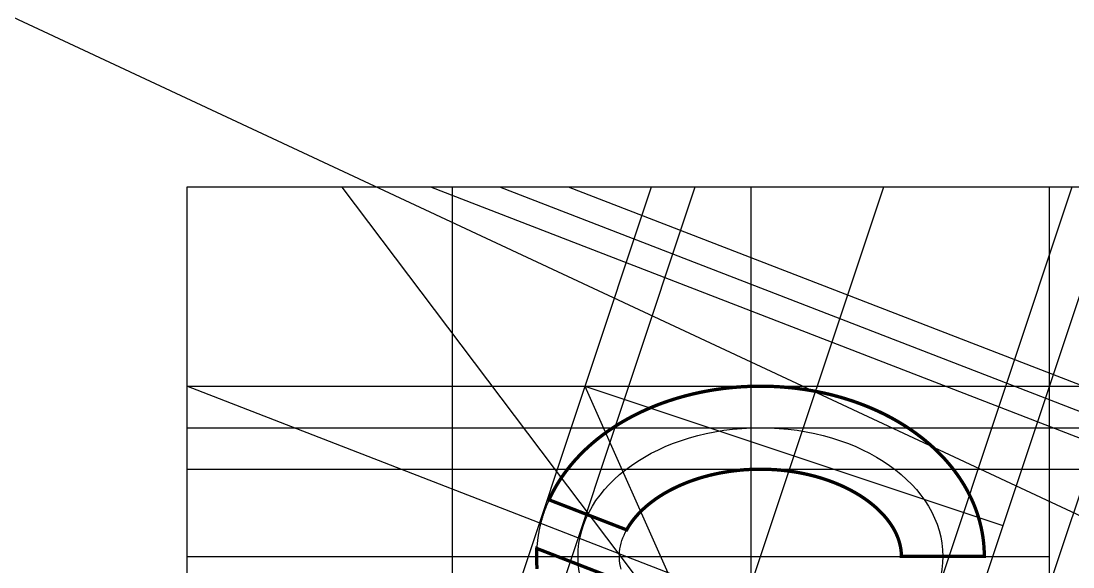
# Model space of a CAD drawing. Extents: x -732 to 2500, y -1000 to 1032.
# Drawn here: x 1750 to 2067.1, y -814.4 to -650 of the extents above; entities that cross this region are included whole.
import ezdxf

# ---------------------------------------------------------------- set-up
doc = ezdxf.new("R2010")
doc.units = 0
doc.header["$MEASUREMENT"] = 0
doc.layers.add('Text 5', color=242, linetype='Continuous')
doc.layers.add('Text 5 Guide', color=254, linetype='Continuous')

msp = doc.modelspace()

# ---------------------------------------------------------------- linework, layer by layer
msp.add_line((1000, -300), (2500, -1000))
at = {"layer": 'Text 5'}
msp.add_lwpolyline([(1800, -1000), (2500, -1000), (2500, -700), (1800, -700)], close=True, dxfattribs=at)
at = {"layer": 'Text 5', "const_width": 1}
msp.add_lwpolyline([(1909.18, -794.22), (1932.58, -803.28), (1932.62, -803.21), (1932.67, -803.11), (1932.73, -803.02), (1932.78, -802.93), (1932.83, -802.83), (1932.89, -802.74), (1932.94, -802.65), (1933, -802.55), (1933.06, -802.46), (1933.11, -802.37), (1933.17, -802.27), (1933.23, -802.18), (1933.29, -802.09), (1933.35, -801.99), (1933.41, -801.9), (1933.47, -801.81), (1933.53, -801.71), (1933.6, -801.62), (1933.66, -801.52), (1933.72, -801.43), (1933.79, -801.34), (1933.86, -801.24), (1933.92, -801.15), (1933.99, -801.05), (1934.06, -800.96), (1934.13, -800.87), (1934.19, -800.77), (1934.26, -800.68), (1934.33, -800.58), (1934.41, -800.49), (1934.48, -800.4), (1934.55, -800.3), (1934.62, -800.21), (1934.7, -800.11), (1934.77, -800.02), (1934.85, -799.93), (1934.93, -799.83), (1935, -799.74), (1935.08, -799.65), (1935.16, -799.55), (1935.24, -799.46), (1935.32, -799.36), (1935.4, -799.27), (1935.48, -799.18), (1935.56, -799.08), (1935.64, -798.99), (1935.73, -798.9), (1935.81, -798.8), (1935.9, -798.71), (1935.98, -798.62), (1936.07, -798.52), (1936.16, -798.43), (1936.24, -798.34), (1936.33, -798.24), (1936.42, -798.15), (1936.51, -798.06), (1936.6, -797.96), (1936.69, -797.87), (1936.79, -797.78), (1936.88, -797.69), (1936.97, -797.59), (1937.07, -797.5), (1937.16, -797.41), (1937.26, -797.32), (1937.35, -797.23), (1937.45, -797.13), (1937.55, -797.04), (1937.65, -796.95), (1937.75, -796.86), (1937.85, -796.77), (1937.95, -796.68), (1938.05, -796.59), (1938.15, -796.49), (1938.25, -796.4), (1938.36, -796.31), (1938.46, -796.22), (1938.57, -796.13), (1938.67, -796.04), (1938.78, -795.95), (1938.89, -795.86), (1938.99, -795.77), (1939.1, -795.68), (1939.21, -795.59), (1939.32, -795.5), (1939.43, -795.42), (1939.54, -795.33), (1939.65, -795.24), (1939.77, -795.15), (1939.88, -795.06), (1939.99, -794.97), (1940.11, -794.89), (1940.22, -794.8), (1940.34, -794.71), (1940.46, -794.62), (1940.58, -794.54), (1940.69, -794.45), (1940.81, -794.36), (1940.93, -794.28), (1941.05, -794.19), (1941.17, -794.11), (1941.29, -794.02), (1941.42, -793.93), (1941.54, -793.85), (1941.66, -793.76), (1941.79, -793.68), (1941.91, -793.6), (1942.04, -793.51), (1942.16, -793.43), (1942.29, -793.34), (1942.42, -793.26), (1942.55, -793.18), (1942.67, -793.09), (1942.8, -793.01), (1942.93, -792.93), (1943.07, -792.85), (1943.2, -792.77), (1943.33, -792.69), (1943.46, -792.6), (1943.59, -792.52), (1943.73, -792.44), (1943.86, -792.36), (1944, -792.28), (1944.13, -792.2), (1944.27, -792.12), (1944.41, -792.05), (1944.55, -791.97), (1944.68, -791.89), (1944.82, -791.81), (1944.96, -791.73), (1945.1, -791.66), (1945.24, -791.58), (1945.38, -791.5), (1945.53, -791.43), (1945.67, -791.35), (1945.81, -791.27), (1945.96, -791.2), (1946.1, -791.12), (1946.24, -791.05), (1946.39, -790.97), (1946.54, -790.9), (1946.68, -790.83), (1946.83, -790.75), (1946.98, -790.68), (1947.13, -790.61), (1947.28, -790.54), (1947.42, -790.46), (1947.57, -790.39), (1947.73, -790.32), (1947.88, -790.25), (1948.03, -790.18), (1948.18, -790.11), (1948.33, -790.04), (1948.49, -789.97), (1948.64, -789.9), (1948.79, -789.83), (1948.95, -789.77), (1949.1, -789.7), (1949.26, -789.63), (1949.42, -789.57), (1949.57, -789.5), (1949.73, -789.43), (1949.89, -789.37), (1950.05, -789.3), (1950.21, -789.24), (1950.37, -789.17), (1950.53, -789.11), (1950.69, -789.05), (1950.85, -788.98), (1951.01, -788.92), (1951.17, -788.86), (1951.33, -788.8), (1951.5, -788.74), (1951.66, -788.67), (1951.82, -788.61), (1951.99, -788.55), (1952.15, -788.5), (1952.32, -788.44), (1952.48, -788.38), (1952.65, -788.32), (1952.82, -788.26), (1952.98, -788.2), (1953.15, -788.15), (1953.32, -788.09), (1953.49, -788.04), (1953.66, -787.98), (1953.82, -787.92), (1953.99, -787.87), (1954.16, -787.82), (1954.33, -787.76), (1954.51, -787.71), (1954.68, -787.66), (1954.85, -787.6), (1955.02, -787.55), (1955.19, -787.5), (1955.37, -787.45), (1955.54, -787.4), (1955.71, -787.35), (1955.89, -787.3), (1956.06, -787.25), (1956.24, -787.2), (1956.41, -787.16), (1956.59, -787.11), (1956.76, -787.06), (1956.94, -787.02), (1957.12, -786.97), (1957.29, -786.92), (1957.47, -786.88), (1957.65, -786.84), (1957.82, -786.79), (1958, -786.75), (1958.18, -786.71), (1958.36, -786.66), (1958.54, -786.62), (1958.72, -786.58), (1958.9, -786.54), (1959.08, -786.5), (1959.26, -786.46), (1959.44, -786.42), (1959.62, -786.38), (1959.8, -786.34), (1959.98, -786.3), (1960.17, -786.27), (1960.35, -786.23), (1960.53, -786.19), (1960.71, -786.16), (1960.9, -786.12), (1961.08, -786.09), (1961.26, -786.05), (1961.45, -786.02), (1961.63, -785.99), (1961.82, -785.96), (1962, -785.92), (1962.19, -785.89), (1962.37, -785.86), (1962.56, -785.83), (1962.74, -785.8), (1962.93, -785.77), (1963.11, -785.74), (1963.3, -785.71), (1963.49, -785.69), (1963.67, -785.66), (1963.86, -785.63), (1964.05, -785.61), (1964.23, -785.58), (1964.42, -785.56), (1964.61, -785.53), (1964.8, -785.51), (1964.99, -785.48), (1965.17, -785.46), (1965.36, -785.44), (1965.55, -785.42), (1965.74, -785.4), (1965.93, -785.38), (1966.12, -785.36), (1966.31, -785.34), (1966.5, -785.32), (1966.69, -785.3), (1966.87, -785.28), (1967.06, -785.26), (1967.25, -785.25), (1967.44, -785.23), (1967.63, -785.21), (1967.82, -785.2), (1968.01, -785.18), (1968.21, -785.17), (1968.4, -785.16), (1968.59, -785.14), (1968.78, -785.13), (1968.97, -785.12), (1969.16, -785.11), (1969.35, -785.1), (1969.54, -785.09), (1969.73, -785.08), (1969.92, -785.07), (1970.11, -785.06), (1970.31, -785.05), (1970.5, -785.04), (1970.69, -785.04), (1970.88, -785.03), (1971.07, -785.03), (1971.26, -785.02), (1971.45, -785.02), (1971.65, -785.01), (1971.84, -785.01), (1972.03, -785.01), (1972.22, -785), (1972.41, -785), (1972.61, -785), (1972.8, -785), (1972.99, -785), (1973.18, -785), (1973.37, -785), (1973.56, -785), (1973.76, -785.01), (1973.95, -785.01), (1974.14, -785.01), (1974.33, -785.02), (1974.52, -785.02), (1974.71, -785.03), (1974.91, -785.03), (1975.1, -785.04), (1975.29, -785.04), (1975.48, -785.05), (1975.67, -785.06), (1975.86, -785.07), (1976.05, -785.08), (1976.25, -785.09), (1976.44, -785.1), (1976.63, -785.11), (1976.82, -785.12), (1977.01, -785.13), (1977.2, -785.14), (1977.39, -785.15), (1977.58, -785.17), (1977.77, -785.18), (1977.96, -785.2), (1978.15, -785.21), (1978.34, -785.23), (1978.53, -785.24), (1978.72, -785.26), (1978.91, -785.28), (1979.1, -785.29), (1979.29, -785.31), (1979.48, -785.33), (1979.67, -785.35), (1979.86, -785.37), (1980.05, -785.39), (1980.24, -785.41), (1980.42, -785.43), (1980.61, -785.46), (1980.8, -785.48), (1980.99, -785.5), (1981.18, -785.52), (1981.36, -785.55), (1981.55, -785.57), (1981.74, -785.6), (1981.93, -785.63), (1982.11, -785.65), (1982.3, -785.68), (1982.49, -785.71), (1982.67, -785.74), (1982.86, -785.76), (1983.04, -785.79), (1983.23, -785.82), (1983.42, -785.85), (1983.6, -785.88), (1983.79, -785.92), (1983.97, -785.95), (1984.15, -785.98), (1984.34, -786.01), (1984.52, -786.05), (1984.71, -786.08), (1984.89, -786.11), (1985.07, -786.15), (1985.26, -786.19), (1985.44, -786.22), (1985.62, -786.26), (1985.8, -786.3), (1985.98, -786.33), (1986.17, -786.37), (1986.35, -786.41), (1986.53, -786.45), (1986.71, -786.49), (1986.89, -786.53), (1987.07, -786.57), (1987.25, -786.61), (1987.43, -786.65), (1987.61, -786.69), (1987.79, -786.74), (1987.96, -786.78), (1988.14, -786.82), (1988.32, -786.87), (1988.5, -786.91), (1988.67, -786.96), (1988.85, -787), (1989.03, -787.05), (1989.2, -787.1), (1989.38, -787.14), (1989.55, -787.19), (1989.73, -787.24), (1989.9, -787.29), (1990.08, -787.34), (1990.25, -787.39), (1990.42, -787.44), (1990.6, -787.49), (1990.77, -787.54), (1990.94, -787.59), (1991.11, -787.64), (1991.29, -787.7), (1991.46, -787.75), (1991.63, -787.8), (1991.8, -787.86), (1991.97, -787.91), (1992.14, -787.97), (1992.3, -788.02), (1992.47, -788.08), (1992.64, -788.13), (1992.81, -788.19), (1992.98, -788.25), (1993.14, -788.3), (1993.31, -788.36), (1993.47, -788.42), (1993.64, -788.48), (1993.8, -788.54), (1993.97, -788.6), (1994.13, -788.66), (1994.3, -788.72), (1994.46, -788.78), (1994.62, -788.84), (1994.78, -788.91), (1994.95, -788.97), (1995.11, -789.03), (1995.27, -789.09), (1995.43, -789.16), (1995.59, -789.22), (1995.75, -789.29), (1995.91, -789.35), (1996.06, -789.42), (1996.22, -789.48), (1996.38, -789.55), (1996.53, -789.62), (1996.69, -789.68), (1996.85, -789.75), (1997, -789.82), (1997.16, -789.89), (1997.31, -789.95), (1997.46, -790.02), (1997.62, -790.09), (1997.77, -790.16), (1997.92, -790.23), (1998.07, -790.3), (1998.22, -790.37), (1998.37, -790.45), (1998.52, -790.52), (1998.67, -790.59), (1998.82, -790.66), (1998.97, -790.73), (1999.11, -790.81), (1999.26, -790.88), (1999.41, -790.96), (1999.55, -791.03), (1999.7, -791.1), (1999.84, -791.18), (1999.99, -791.25), (2000.13, -791.33), (2000.27, -791.41), (2000.41, -791.48), (2000.56, -791.56), (2000.7, -791.64), (2000.84, -791.71), (2000.98, -791.79), (2001.12, -791.87), (2001.25, -791.95), (2001.39, -792.03), (2001.53, -792.1), (2001.67, -792.18), (2001.8, -792.26), (2001.94, -792.34), (2002.07, -792.42), (2002.21, -792.5), (2002.34, -792.58), (2002.47, -792.67), (2002.6, -792.75), (2002.74, -792.83), (2002.87, -792.91), (2003, -792.99), (2003.13, -793.07), (2003.26, -793.16), (2003.38, -793.24), (2003.51, -793.32), (2003.64, -793.41), (2003.76, -793.49), (2003.89, -793.57), (2004.02, -793.66), (2004.14, -793.74), (2004.26, -793.83), (2004.39, -793.91), (2004.51, -794), (2004.63, -794.08), (2004.75, -794.17), (2004.87, -794.26), (2004.99, -794.34), (2005.11, -794.43), (2005.23, -794.52), (2005.35, -794.6), (2005.46, -794.69), (2005.58, -794.78), (2005.7, -794.86), (2005.81, -794.95), (2005.92, -795.04), (2006.04, -795.13), (2006.15, -795.22), (2006.26, -795.31), (2006.37, -795.39), (2006.49, -795.48), (2006.6, -795.57), (2006.71, -795.66), (2006.81, -795.75), (2006.92, -795.84), (2007.03, -795.93), (2007.14, -796.02), (2007.24, -796.11), (2007.35, -796.2), (2007.45, -796.29), (2007.55, -796.38), (2007.66, -796.47), (2007.76, -796.56), (2007.86, -796.65), (2007.96, -796.75), (2008.06, -796.84), (2008.16, -796.93), (2008.26, -797.02), (2008.36, -797.11), (2008.46, -797.2), (2008.55, -797.3), (2008.65, -797.39), (2008.74, -797.48), (2008.84, -797.57), (2008.93, -797.66), (2009.02, -797.76), (2009.12, -797.85), (2009.21, -797.94), (2009.3, -798.03), (2009.39, -798.13), (2009.48, -798.22), (2009.57, -798.31), (2009.66, -798.41), (2009.74, -798.5), (2009.83, -798.59), (2009.92, -798.69), (2010, -798.78), (2010.08, -798.87), (2010.17, -798.97), (2010.25, -799.06), (2010.33, -799.15), (2010.42, -799.25), (2010.5, -799.34), (2010.58, -799.43), (2010.66, -799.53), (2010.73, -799.62), (2010.81, -799.72), (2010.89, -799.81), (2010.97, -799.9), (2011.04, -800), (2011.12, -800.09), (2011.19, -800.19), (2011.26, -800.28), (2011.34, -800.37), (2011.41, -800.47), (2011.48, -800.56), (2011.55, -800.66), (2011.62, -800.75), (2011.69, -800.84), (2011.76, -800.94), (2011.83, -801.03), (2011.9, -801.13), (2011.96, -801.22), (2012.03, -801.31), (2012.09, -801.41), (2012.16, -801.5), (2012.22, -801.59), (2012.28, -801.69), (2012.35, -801.78), (2012.41, -801.88), (2012.47, -801.97), (2012.53, -802.06), (2012.59, -802.16), (2012.65, -802.25), (2012.71, -802.34), (2012.76, -802.44), (2012.82, -802.53), (2012.88, -802.62), (2012.93, -802.72), (2012.99, -802.81), (2013.04, -802.9), (2013.09, -803), (2013.15, -803.09), (2013.2, -803.18), (2013.25, -803.28), (2013.3, -803.37), (2013.35, -803.46), (2013.4, -803.56), (2013.45, -803.65), (2013.5, -803.74), (2013.55, -803.83), (2013.59, -803.93), (2013.64, -804.02), (2013.68, -804.11), (2013.73, -804.2), (2013.77, -804.3), (2013.82, -804.39), (2013.86, -804.48), (2013.9, -804.57), (2013.94, -804.66), (2013.98, -804.76), (2014.03, -804.85), (2014.07, -804.94), (2014.1, -805.03), (2014.14, -805.12), (2014.18, -805.21), (2014.22, -805.31), (2014.25, -805.4), (2014.29, -805.49), (2014.33, -805.58), (2014.36, -805.67), (2014.4, -805.76), (2014.43, -805.85), (2014.46, -805.94), (2014.49, -806.03), (2014.53, -806.12), (2014.56, -806.21), (2014.59, -806.3), (2014.62, -806.39), (2014.65, -806.48), (2014.68, -806.57), (2014.7, -806.66), (2014.73, -806.75), (2014.76, -806.84), (2014.79, -806.93), (2014.81, -807.02), (2014.84, -807.11), (2014.86, -807.2), (2014.89, -807.29), (2014.91, -807.38), (2014.93, -807.47), (2014.96, -807.56), (2014.98, -807.65), (2015, -807.74), (2015.02, -807.83), (2015.04, -807.92), (2015.06, -808), (2015.08, -808.09), (2015.1, -808.18), (2015.12, -808.27), (2015.13, -808.36), (2015.15, -808.45), (2015.17, -808.53), (2015.18, -808.62), (2015.2, -808.71), (2015.21, -808.8), (2015.23, -808.89), (2015.24, -808.98), (2015.26, -809.06), (2015.27, -809.15), (2015.28, -809.24), (2015.29, -809.33), (2015.3, -809.41), (2015.31, -809.5), (2015.32, -809.59), (2015.33, -809.68), (2015.34, -809.77), (2015.35, -809.85), (2015.36, -809.94), (2015.37, -810.03), (2015.37, -810.12), (2015.38, -810.2), (2015.39, -810.29), (2015.39, -810.38), (2015.4, -810.46), (2015.4, -810.55), (2015.4, -810.64), (2015.41, -810.73), (2015.41, -810.81), (2015.41, -810.9), (2015.41, -810.99), (2015.42, -811.08), (2015.42, -811.16), (2015.42, -811.25), (2040.42, -811.25), (2040.42, -811.02), (2040.41, -810.78), (2040.41, -810.55), (2040.41, -810.31), (2040.4, -810.08), (2040.39, -809.84), (2040.38, -809.61), (2040.37, -809.37), (2040.36, -809.14), (2040.35, -808.91), (2040.33, -808.67), (2040.32, -808.44), (2040.3, -808.2), (2040.28, -807.97), (2040.26, -807.74), (2040.24, -807.5), (2040.22, -807.27), (2040.19, -807.04), (2040.17, -806.8), (2040.14, -806.57), (2040.11, -806.34), (2040.08, -806.1), (2040.05, -805.87), (2040.02, -805.64), (2039.99, -805.41), (2039.95, -805.18), (2039.91, -804.94), (2039.88, -804.71), (2039.84, -804.48), (2039.8, -804.25), (2039.76, -804.02), (2039.71, -803.79), (2039.67, -803.56), (2039.62, -803.33), (2039.58, -803.1), (2039.53, -802.87), (2039.48, -802.64), (2039.43, -802.41), (2039.37, -802.18), (2039.32, -801.95), (2039.27, -801.72), (2039.21, -801.5), (2039.15, -801.27), (2039.09, -801.04), (2039.03, -800.81), (2038.97, -800.59), (2038.91, -800.36), (2038.84, -800.14), (2038.78, -799.91), (2038.71, -799.68), (2038.64, -799.46), (2038.58, -799.23), (2038.5, -799.01), (2038.43, -798.79), (2038.36, -798.56), (2038.29, -798.34), (2038.21, -798.12), (2038.13, -797.9), (2038.06, -797.67), (2037.98, -797.45), (2037.9, -797.23), (2037.81, -797.01), (2037.73, -796.79), (2037.65, -796.57), (2037.56, -796.35), (2037.48, -796.13), (2037.39, -795.92), (2037.3, -795.7), (2037.21, -795.48), (2037.12, -795.26), (2037.02, -795.05), (2036.93, -794.83), (2036.84, -794.62), (2036.74, -794.4), (2036.64, -794.19), (2036.54, -793.97), (2036.44, -793.76), (2036.34, -793.55), (2036.24, -793.33), (2036.14, -793.12), (2036.03, -792.91), (2035.93, -792.7), (2035.82, -792.49), (2035.71, -792.28), (2035.61, -792.07), (2035.5, -791.86), (2035.38, -791.65), (2035.27, -791.44), (2035.16, -791.24), (2035.04, -791.03), (2034.93, -790.82), (2034.81, -790.62), (2034.7, -790.41), (2034.58, -790.21), (2034.46, -790), (2034.34, -789.8), (2034.21, -789.6), (2034.09, -789.39), (2033.97, -789.19), (2033.84, -788.99), (2033.72, -788.79), (2033.59, -788.59), (2033.46, -788.39), (2033.33, -788.19), (2033.2, -788), (2033.07, -787.8), (2032.94, -787.6), (2032.8, -787.4), (2032.67, -787.21), (2032.53, -787.01), (2032.4, -786.82), (2032.26, -786.63), (2032.12, -786.43), (2031.98, -786.24), (2031.84, -786.05), (2031.7, -785.86), (2031.56, -785.66), (2031.42, -785.47), (2031.27, -785.29), (2031.13, -785.1), (2030.98, -784.91), (2030.83, -784.72), (2030.69, -784.53), (2030.54, -784.35), (2030.39, -784.16), (2030.24, -783.98), (2030.08, -783.79), (2029.93, -783.61), (2029.78, -783.42), (2029.62, -783.24), (2029.47, -783.06), (2029.31, -782.88), (2029.15, -782.7), (2029, -782.52), (2028.84, -782.34), (2028.68, -782.16), (2028.52, -781.98), (2028.35, -781.8), (2028.19, -781.63), (2028.03, -781.45), (2027.86, -781.28), (2027.7, -781.1), (2027.53, -780.93), (2027.37, -780.75), (2027.2, -780.58), (2027.03, -780.41), (2026.86, -780.24), (2026.69, -780.07), (2026.52, -779.9), (2026.35, -779.73), (2026.18, -779.56), (2026, -779.39), (2025.83, -779.22), (2025.65, -779.06), (2025.48, -778.89), (2025.3, -778.73), (2025.12, -778.56), (2024.94, -778.4), (2024.76, -778.23), (2024.59, -778.07), (2024.4, -777.91), (2024.22, -777.75), (2024.04, -777.59), (2023.86, -777.43), (2023.67, -777.27), (2023.49, -777.11), (2023.3, -776.95), (2023.12, -776.8), (2022.93, -776.64), (2022.74, -776.48), (2022.56, -776.33), (2022.37, -776.17), (2022.18, -776.02), (2021.99, -775.87), (2021.8, -775.72), (2021.6, -775.56), (2021.41, -775.41), (2021.22, -775.26), (2021.02, -775.11), (2020.83, -774.96), (2020.63, -774.82), (2020.44, -774.67), (2020.24, -774.52), (2020.04, -774.38), (2019.84, -774.23), (2019.65, -774.09), (2019.45, -773.94), (2019.25, -773.8), (2019.04, -773.66), (2018.84, -773.52), (2018.64, -773.38), (2018.44, -773.23), (2018.23, -773.1), (2018.03, -772.96), (2017.83, -772.82), (2017.62, -772.68), (2017.41, -772.54), (2017.21, -772.41), (2017, -772.27), (2016.79, -772.14), (2016.58, -772), (2016.37, -771.87), (2016.16, -771.74), (2015.95, -771.61), (2015.74, -771.48), (2015.53, -771.35), (2015.32, -771.22), (2015.1, -771.09), (2014.89, -770.96), (2014.68, -770.83), (2014.46, -770.71), (2014.25, -770.58), (2014.03, -770.45), (2013.81, -770.33), (2013.6, -770.21), (2013.38, -770.08), (2013.16, -769.96), (2012.94, -769.84), (2012.72, -769.72), (2012.5, -769.6), (2012.28, -769.48), (2012.06, -769.36), (2011.84, -769.24), (2011.62, -769.12), (2011.39, -769.01), (2011.17, -768.89), (2010.95, -768.78), (2010.72, -768.66), (2010.5, -768.55), (2010.27, -768.44), (2010.05, -768.32), (2009.82, -768.21), (2009.59, -768.1), (2009.36, -767.99), (2009.14, -767.88), (2008.91, -767.77), (2008.68, -767.67), (2008.45, -767.56), (2008.22, -767.45), (2007.99, -767.35), (2007.76, -767.24), (2007.53, -767.14), (2007.29, -767.03), (2007.06, -766.93), (2006.83, -766.83), (2006.6, -766.73), (2006.36, -766.63), (2006.13, -766.53), (2005.89, -766.43), (2005.66, -766.33), (2005.42, -766.23), (2005.19, -766.14), (2004.95, -766.04), (2004.71, -765.95), (2004.47, -765.85), (2004.24, -765.76), (2004, -765.66), (2003.76, -765.57), (2003.52, -765.48), (2003.28, -765.39), (2003.04, -765.3), (2002.8, -765.21), (2002.56, -765.12), (2002.32, -765.03), (2002.08, -764.95), (2001.83, -764.86), (2001.59, -764.77), (2001.35, -764.69), (2001.11, -764.61), (2000.86, -764.52), (2000.62, -764.44), (2000.37, -764.36), (2000.13, -764.28), (1999.88, -764.2), (1999.64, -764.12), (1999.39, -764.04), (1999.15, -763.96), (1998.9, -763.88), (1998.65, -763.81), (1998.4, -763.73), (1998.16, -763.66), (1997.91, -763.58), (1997.66, -763.51), (1997.41, -763.43), (1997.16, -763.36), (1996.91, -763.29), (1996.66, -763.22), (1996.41, -763.15), (1996.16, -763.08), (1995.91, -763.01), (1995.66, -762.95), (1995.41, -762.88), (1995.16, -762.81), (1994.91, -762.75), (1994.65, -762.68), (1994.4, -762.62), (1994.15, -762.56), (1993.9, -762.49), (1993.64, -762.43), (1993.39, -762.37), (1993.13, -762.31), (1992.88, -762.25), (1992.63, -762.19), (1992.37, -762.14), (1992.12, -762.08), (1991.86, -762.02), (1991.6, -761.97), (1991.35, -761.91), (1991.09, -761.86), (1990.84, -761.81), (1990.58, -761.75), (1990.32, -761.7), (1990.07, -761.65), (1989.81, -761.6), (1989.55, -761.55), (1989.29, -761.5), (1989.04, -761.46), (1988.78, -761.41), (1988.52, -761.36), (1988.26, -761.32), (1988, -761.27), (1987.74, -761.23), (1987.48, -761.19), (1987.22, -761.14), (1986.96, -761.1), (1986.7, -761.06), (1986.44, -761.02), (1986.18, -760.98), (1985.92, -760.94), (1985.66, -760.91), (1985.4, -760.87), (1985.14, -760.83), (1984.88, -760.8), (1984.62, -760.76), (1984.36, -760.73), (1984.1, -760.7), (1983.83, -760.66), (1983.57, -760.63), (1983.31, -760.6), (1983.05, -760.57), (1982.79, -760.54), (1982.52, -760.51), (1982.26, -760.48), (1982, -760.46), (1981.74, -760.43), (1981.47, -760.41), (1981.21, -760.38), (1980.95, -760.36), (1980.68, -760.33), (1980.42, -760.31), (1980.16, -760.29), (1979.89, -760.27), (1979.63, -760.25), (1979.36, -760.23), (1979.1, -760.21), (1978.84, -760.19), (1978.57, -760.18), (1978.31, -760.16), (1978.04, -760.15), (1977.78, -760.13), (1977.52, -760.12), (1977.25, -760.1), (1976.99, -760.09), (1976.72, -760.08), (1976.46, -760.07), (1976.19, -760.06), (1975.93, -760.05), (1975.66, -760.04), (1975.4, -760.03), (1975.13, -760.03), (1974.87, -760.02), (1974.61, -760.02), (1974.34, -760.01), (1974.08, -760.01), (1973.81, -760), (1973.55, -760), (1973.28, -760), (1973.02, -760), (1972.75, -760), (1972.49, -760), (1972.22, -760), (1971.96, -760.01), (1971.69, -760.01), (1971.43, -760.01), (1971.16, -760.02), (1970.9, -760.02), (1970.63, -760.03), (1970.37, -760.04), (1970.1, -760.04), (1969.84, -760.05), (1969.57, -760.06), (1969.31, -760.07), (1969.04, -760.08), (1968.78, -760.1), (1968.52, -760.11), (1968.25, -760.12), (1967.99, -760.13), (1967.72, -760.15), (1967.46, -760.17), (1967.19, -760.18), (1966.93, -760.2), (1966.67, -760.22), (1966.4, -760.24), (1966.14, -760.25), (1965.88, -760.27), (1965.61, -760.3), (1965.35, -760.32), (1965.09, -760.34), (1964.82, -760.36), (1964.56, -760.39), (1964.3, -760.41), (1964.03, -760.44), (1963.77, -760.46), (1963.51, -760.49), (1963.24, -760.52), (1962.98, -760.55), (1962.72, -760.58), (1962.46, -760.61), (1962.2, -760.64), (1961.93, -760.67), (1961.67, -760.7), (1961.41, -760.74), (1961.15, -760.77), (1960.89, -760.81), (1960.63, -760.84), (1960.37, -760.88), (1960.11, -760.91), (1959.85, -760.95), (1959.58, -760.99), (1959.32, -761.03), (1959.06, -761.07), (1958.8, -761.11), (1958.55, -761.15), (1958.29, -761.2), (1958.03, -761.24), (1957.77, -761.28), (1957.51, -761.33), (1957.25, -761.37), (1956.99, -761.42), (1956.73, -761.47), (1956.48, -761.52), (1956.22, -761.56), (1955.96, -761.61), (1955.7, -761.66), (1955.45, -761.72), (1955.19, -761.77), (1954.93, -761.82), (1954.68, -761.87), (1954.42, -761.93), (1954.17, -761.98), (1953.91, -762.04), (1953.65, -762.09), (1953.4, -762.15), (1953.14, -762.21), (1952.89, -762.27), (1952.64, -762.33), (1952.38, -762.39), (1952.13, -762.45), (1951.87, -762.51), (1951.62, -762.57), (1951.37, -762.64), (1951.12, -762.7), (1950.86, -762.76), (1950.61, -762.83), (1950.36, -762.9), (1950.11, -762.96), (1949.86, -763.03), (1949.61, -763.1), (1949.36, -763.17), (1949.11, -763.24), (1948.86, -763.31), (1948.61, -763.38), (1948.36, -763.45), (1948.11, -763.53), (1947.86, -763.6), (1947.61, -763.67), (1947.37, -763.75), (1947.12, -763.83), (1946.87, -763.9), (1946.63, -763.98), (1946.38, -764.06), (1946.13, -764.14), (1945.89, -764.22), (1945.64, -764.3), (1945.4, -764.38), (1945.15, -764.46), (1944.91, -764.54), (1944.67, -764.63), (1944.42, -764.71), (1944.18, -764.8), (1943.94, -764.88), (1943.7, -764.97), (1943.46, -765.06), (1943.21, -765.14), (1942.97, -765.23), (1942.73, -765.32), (1942.49, -765.41), (1942.25, -765.5), (1942.01, -765.59), (1941.78, -765.69), (1941.54, -765.78), (1941.3, -765.87), (1941.06, -765.97), (1940.83, -766.06), (1940.59, -766.16), (1940.35, -766.26), (1940.12, -766.36), (1939.88, -766.45), (1939.65, -766.55), (1939.41, -766.65), (1939.18, -766.75), (1938.95, -766.85), (1938.71, -766.96), (1938.48, -767.06), (1938.25, -767.16), (1938.02, -767.27), (1937.79, -767.37), (1937.56, -767.48), (1937.33, -767.59), (1937.1, -767.69), (1936.87, -767.8), (1936.64, -767.91), (1936.41, -768.02), (1936.18, -768.13), (1935.96, -768.24), (1935.73, -768.35), (1935.51, -768.46), (1935.28, -768.58), (1935.06, -768.69), (1934.83, -768.81), (1934.61, -768.92), (1934.38, -769.04), (1934.16, -769.15), (1933.94, -769.27), (1933.72, -769.39), (1933.5, -769.51), (1933.28, -769.63), (1933.06, -769.75), (1932.84, -769.87), (1932.62, -769.99), (1932.4, -770.11), (1932.18, -770.24), (1931.97, -770.36), (1931.75, -770.49), (1931.53, -770.61), (1931.32, -770.74), (1931.1, -770.86), (1930.89, -770.99), (1930.68, -771.12), (1930.46, -771.25), (1930.25, -771.38), (1930.04, -771.51), (1929.83, -771.64), (1929.62, -771.77), (1929.41, -771.9), (1929.2, -772.04), (1928.99, -772.17), (1928.78, -772.31), (1928.57, -772.44), (1928.37, -772.58), (1928.16, -772.72), (1927.96, -772.85), (1927.75, -772.99), (1927.55, -773.13), (1927.34, -773.27), (1927.14, -773.41), (1926.94, -773.55), (1926.74, -773.69), (1926.54, -773.84), (1926.34, -773.98), (1926.14, -774.12), (1925.94, -774.27), (1925.74, -774.41), (1925.54, -774.56), (1925.35, -774.71), (1925.15, -774.85), (1924.96, -775), (1924.76, -775.15), (1924.57, -775.3), (1924.37, -775.45), (1924.18, -775.6), (1923.99, -775.75), (1923.8, -775.91), (1923.61, -776.06), (1923.42, -776.21), (1923.23, -776.37), (1923.04, -776.52), (1922.86, -776.68), (1922.67, -776.83), (1922.48, -776.99), (1922.3, -777.15), (1922.11, -777.31), (1921.93, -777.47), (1921.75, -777.63), (1921.57, -777.79), (1921.38, -777.95), (1921.2, -778.11), (1921.02, -778.27), (1920.84, -778.44), (1920.67, -778.6), (1920.49, -778.77), (1920.31, -778.93), (1920.14, -779.1), (1919.96, -779.27), (1919.79, -779.43), (1919.61, -779.6), (1919.44, -779.77), (1919.27, -779.94), (1919.1, -780.11), (1918.93, -780.28), (1918.76, -780.45), (1918.59, -780.62), (1918.43, -780.8), (1918.26, -780.97), (1918.09, -781.14), (1917.93, -781.32), (1917.76, -781.49), (1917.6, -781.67), (1917.44, -781.85), (1917.28, -782.03), (1917.12, -782.2), (1916.96, -782.38), (1916.8, -782.56), (1916.64, -782.74), (1916.48, -782.92), (1916.33, -783.1), (1916.17, -783.29), (1916.02, -783.47), (1915.86, -783.65), (1915.71, -783.84), (1915.56, -784.02), (1915.41, -784.21), (1915.26, -784.39), (1915.11, -784.58), (1914.96, -784.77), (1914.82, -784.95), (1914.67, -785.14), (1914.53, -785.33), (1914.38, -785.52), (1914.24, -785.71), (1914.1, -785.9), (1913.96, -786.09), (1913.82, -786.29), (1913.68, -786.48), (1913.54, -786.67), (1913.4, -786.87), (1913.27, -787.06), (1913.13, -787.26), (1913, -787.45), (1912.86, -787.65), (1912.73, -787.85), (1912.6, -788.05), (1912.47, -788.24), (1912.34, -788.44), (1912.21, -788.64), (1912.09, -788.84), (1911.96, -789.04), (1911.84, -789.24), (1911.71, -789.45), (1911.59, -789.65), (1911.47, -789.85), (1911.35, -790.05), (1911.23, -790.26), (1911.11, -790.46), (1910.99, -790.67), (1910.87, -790.87), (1910.76, -791.08), (1910.65, -791.29), (1910.53, -791.49), (1910.42, -791.7), (1910.31, -791.91), (1910.2, -792.12), (1910.09, -792.33), (1909.98, -792.54), (1909.88, -792.75), (1909.77, -792.96), (1909.67, -793.17), (1909.57, -793.38), (1909.46, -793.6), (1909.36, -793.81), (1909.27, -794.02)], close=True, dxfattribs=at)
msp.add_lwpolyline([(1905.6, -815.05), (1905.58, -814.82), (1905.56, -814.59), (1905.54, -814.35), (1905.52, -814.12), (1905.5, -813.89), (1905.49, -813.65), (1905.48, -813.42), (1905.46, -813.18), (1905.45, -812.95), (1905.44, -812.72), (1905.44, -812.48), (1905.43, -812.25), (1905.42, -812.01), (1905.42, -811.78), (1905.42, -811.54), (1905.42, -811.31), (1905.42, -811.07), (1905.42, -810.84), (1905.42, -810.6), (1905.43, -810.37), (1905.43, -810.14), (1905.44, -809.9), (1905.45, -809.67), (1905.46, -809.43), (1905.47, -809.2), (1905.48, -808.96), (1905.49, -808.88), (1932.68, -819.4)], dxfattribs=at)
at = {"layer": 'Text 5 Guide'}
for p, q in [((1940, -700), (1840, -1000)), ((1846.7, -700), (2073.3, -1000)), ((1953.18, -700), (1853.18, -1000)), ((2500, -942.5), (1873.54, -700)), ((1880, -700), (1880, -1000)), ((2500, -934.46), (1894.31, -700)), ((2010, -700), (1910, -1000)), ((2500, -926.42), (1915.09, -700)), ((2066.82, -700), (1966.82, -1000)), ((1970, -700), (1970, -1000)), ((2080, -700), (1980, -1000)), ((2100, -700), (2000, -1000)), ((2060, -700), (2060, -1000)), ((1800, -760), (2500, -760)), ((2420, -1000), (1800, -760)), ((1920, -760), (2046, -802)), ((1920, -760), (2000, -940)), ((1800, -772.5), (2500, -772.5)), ((1800, -785), (2500, -785)), ((1800, -811.25), (2060, -811.25))]:
    msp.add_line(p, q, dxfattribs=at)
msp.add_lwpolyline([(1930.92, -815.14), (1930.72, -814.3), (1930.57, -813.41), (1930.47, -812.54), (1930.42, -811.66), (1930.42, -810.79), (1930.47, -809.92), (1930.57, -809.04), (1930.73, -808.16), (1930.94, -807.31), (1931.17, -806.5), (1931.46, -805.69), (1931.79, -804.87), (1932.16, -804.09), (1932.54, -803.35), (1932.97, -802.6), (1933.44, -801.85), (1933.95, -801.1), (1934.48, -800.39), (1935, -799.74), (1935.56, -799.08), (1936.15, -798.43), (1936.78, -797.78), (1937.45, -797.13), (1938.1, -796.54), (1938.72, -796), (1939.37, -795.46), (1940.05, -794.93), (1940.75, -794.41), (1941.48, -793.89), (1942.23, -793.38), (1943, -792.89), (1943.79, -792.4), (1944.61, -791.93), (1945.45, -791.46), (1946.32, -791.01), (1947.13, -790.61), (1947.88, -790.25), (1948.64, -789.9), (1949.42, -789.56), (1950.21, -789.24), (1951.01, -788.92), (1951.82, -788.61), (1952.65, -788.32), (1953.49, -788.03), (1954.33, -787.76), (1955.19, -787.5), (1956.06, -787.25), (1956.94, -787.01), (1957.82, -786.79), (1958.72, -786.58), (1959.62, -786.38), (1960.53, -786.19), (1961.45, -786.02), (1962.37, -785.86), (1963.3, -785.71), (1964.23, -785.58), (1965.17, -785.46), (1966.12, -785.35), (1967.06, -785.26), (1968.01, -785.18), (1968.97, -785.12), (1969.92, -785.07), (1970.88, -785.03), (1971.84, -785.01), (1972.8, -785), (1973.76, -785), (1974.71, -785.02), (1975.67, -785.06), (1976.63, -785.1), (1977.58, -785.17), (1978.53, -785.24), (1979.48, -785.33), (1980.43, -785.43), (1981.37, -785.55), (1982.3, -785.68), (1983.23, -785.82), (1984.16, -785.98), (1985.07, -786.15), (1985.99, -786.33), (1986.89, -786.53), (1987.79, -786.74), (1988.68, -786.96), (1989.56, -787.19), (1990.43, -787.44), (1991.29, -787.69), (1992.14, -787.96), (1992.98, -788.25), (1993.81, -788.54), (1994.62, -788.84), (1995.43, -789.16), (1996.22, -789.48), (1997, -789.82), (1997.77, -790.16), (1998.52, -790.52), (1999.34, -790.92), (2000.2, -791.37), (2001.05, -791.83), (2001.87, -792.3), (2002.67, -792.79), (2003.45, -793.28), (2004.2, -793.78), (2004.93, -794.3), (2005.64, -794.82), (2006.32, -795.35), (2006.98, -795.88), (2007.66, -796.47), (2008.36, -797.11), (2009.03, -797.75), (2009.66, -798.4), (2010.25, -799.06), (2010.82, -799.71), (2011.34, -800.37), (2011.87, -801.08), (2012.38, -801.83), (2012.85, -802.58), (2013.28, -803.32), (2013.69, -804.11), (2014.07, -804.94), (2014.4, -805.76), (2014.68, -806.57), (2014.92, -807.38), (2015.11, -808.23), (2015.27, -809.11), (2015.37, -809.98), (2015.44, -811.25), (2040.42, -811.25), (2040.42, -811.02), (2040.41, -810.78), (2040.41, -810.55), (2040.41, -810.31), (2040.4, -810.08), (2040.39, -809.84), (2040.38, -809.61), (2040.37, -809.37), (2040.36, -809.14), (2040.35, -808.91), (2040.33, -808.67), (2040.32, -808.44), (2040.3, -808.2), (2040.28, -807.97), (2040.26, -807.74), (2040.24, -807.5), (2040.22, -807.27), (2040.19, -807.04), (2040.17, -806.8), (2040.14, -806.57), (2040.11, -806.34), (2040.08, -806.1), (2040.05, -805.87), (2040.02, -805.64), (2039.99, -805.41), (2039.95, -805.18), (2039.91, -804.94), (2039.88, -804.71), (2039.84, -804.48), (2039.8, -804.25), (2039.76, -804.02), (2039.71, -803.79), (2039.67, -803.56), (2039.62, -803.33), (2039.58, -803.1), (2039.53, -802.87), (2039.48, -802.64), (2039.43, -802.41), (2039.37, -802.18), (2039.32, -801.95), (2039.27, -801.72), (2039.21, -801.5), (2039.15, -801.27), (2039.09, -801.04), (2039.03, -800.81), (2038.97, -800.59), (2038.91, -800.36), (2038.84, -800.14), (2038.78, -799.91), (2038.71, -799.68), (2038.64, -799.46), (2038.58, -799.23), (2038.5, -799.01), (2038.43, -798.79), (2038.36, -798.56), (2038.29, -798.34), (2038.21, -798.12), (2038.13, -797.9), (2038.06, -797.67), (2037.98, -797.45), (2037.9, -797.23), (2037.81, -797.01), (2037.73, -796.79), (2037.65, -796.57), (2037.56, -796.35), (2037.48, -796.13), (2037.39, -795.92), (2037.3, -795.7), (2037.21, -795.48), (2037.12, -795.26), (2037.02, -795.05), (2036.93, -794.83), (2036.84, -794.62), (2036.74, -794.4), (2036.64, -794.19), (2036.54, -793.97), (2036.44, -793.76), (2036.34, -793.55), (2036.24, -793.33), (2036.14, -793.12), (2036.03, -792.91), (2035.93, -792.7), (2035.82, -792.49), (2035.71, -792.28), (2035.61, -792.07), (2035.5, -791.86), (2035.38, -791.65), (2035.27, -791.44), (2035.16, -791.24), (2035.04, -791.03), (2034.93, -790.82), (2034.81, -790.62), (2034.7, -790.41), (2034.58, -790.21), (2034.46, -790), (2034.34, -789.8), (2034.21, -789.6), (2034.09, -789.39), (2033.97, -789.19), (2033.84, -788.99), (2033.72, -788.79), (2033.59, -788.59), (2033.46, -788.39), (2033.33, -788.19), (2033.2, -788), (2033.07, -787.8), (2032.94, -787.6), (2032.8, -787.4), (2032.67, -787.21), (2032.53, -787.01), (2032.4, -786.82), (2032.26, -786.63), (2032.12, -786.43), (2031.98, -786.24), (2031.84, -786.05), (2031.7, -785.86), (2031.56, -785.66), (2031.42, -785.47), (2031.27, -785.29), (2031.13, -785.1), (2030.98, -784.91), (2030.83, -784.72), (2030.69, -784.53), (2030.54, -784.35), (2030.39, -784.16), (2030.24, -783.98), (2030.08, -783.79), (2029.93, -783.61), (2029.78, -783.42), (2029.62, -783.24), (2029.47, -783.06), (2029.31, -782.88), (2029.15, -782.7), (2029, -782.52), (2028.84, -782.34), (2028.68, -782.16), (2028.52, -781.98), (2028.35, -781.8), (2028.19, -781.63), (2028.03, -781.45), (2027.86, -781.28), (2027.7, -781.1), (2027.53, -780.93), (2027.37, -780.75), (2027.2, -780.58), (2027.03, -780.41), (2026.86, -780.24), (2026.69, -780.07), (2026.52, -779.9), (2026.35, -779.73), (2026.18, -779.56), (2026, -779.39), (2025.83, -779.22), (2025.65, -779.06), (2025.48, -778.89), (2025.3, -778.73), (2025.12, -778.56), (2024.94, -778.4), (2024.76, -778.23), (2024.59, -778.07), (2024.4, -777.91), (2024.22, -777.75), (2024.04, -777.59), (2023.86, -777.43), (2023.67, -777.27), (2023.49, -777.11), (2023.3, -776.95), (2023.12, -776.8), (2022.93, -776.64), (2022.74, -776.48), (2022.56, -776.33), (2022.37, -776.17), (2022.18, -776.02), (2021.99, -775.87), (2021.8, -775.72), (2021.6, -775.56), (2021.41, -775.41), (2021.22, -775.26), (2021.02, -775.11), (2020.83, -774.96), (2020.63, -774.82), (2020.44, -774.67), (2020.24, -774.52), (2020.04, -774.38), (2019.84, -774.23), (2019.65, -774.09), (2019.45, -773.94), (2019.25, -773.8), (2019.04, -773.66), (2018.84, -773.52), (2018.64, -773.38), (2018.44, -773.23), (2018.23, -773.1), (2018.03, -772.96), (2017.83, -772.82), (2017.62, -772.68), (2017.41, -772.54), (2017.21, -772.41), (2017, -772.27), (2016.79, -772.14), (2016.58, -772), (2016.37, -771.87), (2016.16, -771.74), (2015.95, -771.61), (2015.74, -771.48), (2015.53, -771.35), (2015.32, -771.22), (2015.1, -771.09), (2014.89, -770.96), (2014.68, -770.83), (2014.46, -770.71), (2014.25, -770.58), (2014.03, -770.45), (2013.81, -770.33), (2013.6, -770.21), (2013.38, -770.08), (2013.16, -769.96), (2012.94, -769.84), (2012.72, -769.72), (2012.5, -769.6), (2012.28, -769.48), (2012.06, -769.36), (2011.84, -769.24), (2011.62, -769.12), (2011.39, -769.01), (2011.17, -768.89), (2010.95, -768.78), (2010.72, -768.66), (2010.5, -768.55), (2010.27, -768.44), (2010.05, -768.32), (2009.82, -768.21), (2009.59, -768.1), (2009.36, -767.99), (2009.14, -767.88), (2008.91, -767.77), (2008.68, -767.67), (2008.45, -767.56), (2008.22, -767.45), (2007.99, -767.35), (2007.76, -767.24), (2007.53, -767.14), (2007.29, -767.03), (2007.06, -766.93), (2006.83, -766.83), (2006.6, -766.73), (2006.36, -766.63), (2006.13, -766.53), (2005.89, -766.43), (2005.66, -766.33), (2005.42, -766.23), (2005.19, -766.14), (2004.95, -766.04), (2004.71, -765.95), (2004.47, -765.85), (2004.24, -765.76), (2004, -765.66), (2003.76, -765.57), (2003.52, -765.48), (2003.28, -765.39), (2003.04, -765.3), (2002.8, -765.21), (2002.56, -765.12), (2002.32, -765.03), (2002.08, -764.95), (2001.83, -764.86), (2001.59, -764.77), (2001.35, -764.69), (2001.11, -764.61), (2000.86, -764.52), (2000.62, -764.44), (2000.37, -764.36), (2000.13, -764.28), (1999.88, -764.2), (1999.64, -764.12), (1999.39, -764.04), (1999.15, -763.96), (1998.9, -763.88), (1998.65, -763.81), (1998.4, -763.73), (1998.16, -763.66), (1997.91, -763.58), (1997.66, -763.51), (1997.41, -763.43), (1997.16, -763.36), (1996.91, -763.29), (1996.66, -763.22), (1996.41, -763.15), (1996.16, -763.08), (1995.91, -763.01), (1995.66, -762.95), (1995.41, -762.88), (1995.16, -762.81), (1994.91, -762.75), (1994.65, -762.68), (1994.4, -762.62), (1994.15, -762.56), (1993.9, -762.49), (1993.64, -762.43), (1993.39, -762.37), (1993.13, -762.31), (1992.88, -762.25), (1992.63, -762.19), (1992.37, -762.14), (1992.12, -762.08), (1991.86, -762.02), (1991.6, -761.97), (1991.35, -761.91), (1991.09, -761.86), (1990.84, -761.81), (1990.58, -761.75), (1990.32, -761.7), (1990.07, -761.65), (1989.81, -761.6), (1989.55, -761.55), (1989.29, -761.5), (1989.04, -761.46), (1988.78, -761.41), (1988.52, -761.36), (1988.26, -761.32), (1988, -761.27), (1987.74, -761.23), (1987.48, -761.19), (1987.22, -761.14), (1986.96, -761.1), (1986.7, -761.06), (1986.44, -761.02), (1986.18, -760.98), (1985.92, -760.94), (1985.66, -760.91), (1985.4, -760.87), (1985.14, -760.83), (1984.88, -760.8), (1984.62, -760.76), (1984.36, -760.73), (1984.1, -760.7), (1983.83, -760.66), (1983.57, -760.63), (1983.31, -760.6), (1983.05, -760.57), (1982.79, -760.54), (1982.52, -760.51), (1982.26, -760.48), (1982, -760.46), (1981.74, -760.43), (1981.47, -760.41), (1981.21, -760.38), (1980.95, -760.36), (1980.68, -760.33), (1980.42, -760.31), (1980.16, -760.29), (1979.89, -760.27), (1979.63, -760.25), (1979.36, -760.23), (1979.1, -760.21), (1978.84, -760.19), (1978.57, -760.18), (1978.31, -760.16), (1978.04, -760.15), (1977.78, -760.13), (1977.52, -760.12), (1977.25, -760.1), (1976.99, -760.09), (1976.72, -760.08), (1976.46, -760.07), (1976.19, -760.06), (1975.93, -760.05), (1975.66, -760.04), (1975.4, -760.03), (1975.13, -760.03), (1974.87, -760.02), (1974.61, -760.02), (1974.34, -760.01), (1974.08, -760.01), (1973.81, -760), (1973.55, -760), (1973.28, -760), (1973.02, -760), (1972.75, -760), (1972.49, -760), (1972.22, -760), (1971.96, -760.01), (1971.69, -760.01), (1971.43, -760.01), (1971.16, -760.02), (1970.9, -760.02), (1970.63, -760.03), (1970.37, -760.04), (1970.1, -760.04), (1969.84, -760.05), (1969.57, -760.06), (1969.31, -760.07), (1969.04, -760.08), (1968.78, -760.1), (1968.52, -760.11), (1968.25, -760.12), (1967.99, -760.13), (1967.72, -760.15), (1967.46, -760.17), (1967.19, -760.18), (1966.93, -760.2), (1966.67, -760.22), (1966.4, -760.24), (1966.14, -760.25), (1965.88, -760.27), (1965.61, -760.3), (1965.35, -760.32), (1965.09, -760.34), (1964.82, -760.36), (1964.56, -760.39), (1964.3, -760.41), (1964.03, -760.44), (1963.77, -760.46), (1963.51, -760.49), (1963.24, -760.52), (1962.98, -760.55), (1962.72, -760.58), (1962.46, -760.61), (1962.2, -760.64), (1961.93, -760.67), (1961.67, -760.7), (1961.41, -760.74), (1961.15, -760.77), (1960.89, -760.81), (1960.63, -760.84), (1960.37, -760.88), (1960.11, -760.91), (1959.85, -760.95), (1959.58, -760.99), (1959.32, -761.03), (1959.06, -761.07), (1958.8, -761.11), (1958.55, -761.15), (1958.29, -761.2), (1958.03, -761.24), (1957.77, -761.28), (1957.51, -761.33), (1957.25, -761.37), (1956.99, -761.42), (1956.73, -761.47), (1956.48, -761.52), (1956.22, -761.56), (1955.96, -761.61), (1955.7, -761.66), (1955.45, -761.72), (1955.19, -761.77), (1954.93, -761.82), (1954.68, -761.87), (1954.42, -761.93), (1954.17, -761.98), (1953.91, -762.04), (1953.65, -762.09), (1953.4, -762.15), (1953.14, -762.21), (1952.89, -762.27), (1952.64, -762.33), (1952.38, -762.39), (1952.13, -762.45), (1951.87, -762.51), (1951.62, -762.57), (1951.37, -762.64), (1951.12, -762.7), (1950.86, -762.76), (1950.61, -762.83), (1950.36, -762.9), (1950.11, -762.96), (1949.86, -763.03), (1949.61, -763.1), (1949.36, -763.17), (1949.11, -763.24), (1948.86, -763.31), (1948.61, -763.38), (1948.36, -763.45), (1948.11, -763.53), (1947.86, -763.6), (1947.61, -763.67), (1947.37, -763.75), (1947.12, -763.83), (1946.87, -763.9), (1946.63, -763.98), (1946.38, -764.06), (1946.13, -764.14), (1945.89, -764.22), (1945.64, -764.3), (1945.4, -764.38), (1945.15, -764.46), (1944.91, -764.54), (1944.67, -764.63), (1944.42, -764.71), (1944.18, -764.8), (1943.94, -764.88), (1943.7, -764.97), (1943.46, -765.06), (1943.21, -765.14), (1942.97, -765.23), (1942.73, -765.32), (1942.49, -765.41), (1942.25, -765.5), (1942.01, -765.59), (1941.78, -765.69), (1941.54, -765.78), (1941.3, -765.87), (1941.06, -765.97), (1940.83, -766.06), (1940.59, -766.16), (1940.35, -766.26), (1940.12, -766.36), (1939.88, -766.45), (1939.65, -766.55), (1939.41, -766.65), (1939.18, -766.75), (1938.95, -766.85), (1938.71, -766.96), (1938.48, -767.06), (1938.25, -767.16), (1938.02, -767.27), (1937.79, -767.37), (1937.56, -767.48), (1937.33, -767.59), (1937.1, -767.69), (1936.87, -767.8), (1936.64, -767.91), (1936.41, -768.02), (1936.18, -768.13), (1935.96, -768.24), (1935.73, -768.35), (1935.51, -768.46), (1935.28, -768.58), (1935.06, -768.69), (1934.83, -768.81), (1934.61, -768.92), (1934.38, -769.04), (1934.16, -769.15), (1933.94, -769.27), (1933.72, -769.39), (1933.5, -769.51), (1933.28, -769.63), (1933.06, -769.75), (1932.84, -769.87), (1932.62, -769.99), (1932.4, -770.11), (1932.18, -770.24), (1931.97, -770.36), (1931.75, -770.49), (1931.53, -770.61), (1931.32, -770.74), (1931.1, -770.86), (1930.89, -770.99), (1930.68, -771.12), (1930.46, -771.25), (1930.25, -771.38), (1930.04, -771.51), (1929.83, -771.64), (1929.62, -771.77), (1929.41, -771.9), (1929.2, -772.04), (1928.99, -772.17), (1928.78, -772.31), (1928.57, -772.44), (1928.37, -772.58), (1928.16, -772.72), (1927.96, -772.85), (1927.75, -772.99), (1927.55, -773.13), (1927.34, -773.27), (1927.14, -773.41), (1926.94, -773.55), (1926.74, -773.69), (1926.54, -773.84), (1926.34, -773.98), (1926.14, -774.12), (1925.94, -774.27), (1925.74, -774.41), (1925.54, -774.56), (1925.35, -774.71), (1925.15, -774.85), (1924.96, -775), (1924.76, -775.15), (1924.57, -775.3), (1924.37, -775.45), (1924.18, -775.6), (1923.99, -775.75), (1923.8, -775.91), (1923.61, -776.06), (1923.42, -776.21), (1923.23, -776.37), (1923.04, -776.52), (1922.86, -776.68), (1922.67, -776.83), (1922.48, -776.99), (1922.3, -777.15), (1922.11, -777.31), (1921.93, -777.47), (1921.75, -777.63), (1921.57, -777.79), (1921.38, -777.95), (1921.2, -778.11), (1921.02, -778.27), (1920.84, -778.44), (1920.67, -778.6), (1920.49, -778.77), (1920.31, -778.93), (1920.14, -779.1), (1919.96, -779.27), (1919.79, -779.43), (1919.61, -779.6), (1919.44, -779.77), (1919.27, -779.94), (1919.1, -780.11), (1918.93, -780.28), (1918.76, -780.45), (1918.59, -780.62), (1918.43, -780.8), (1918.26, -780.97), (1918.09, -781.14), (1917.93, -781.32), (1917.76, -781.49), (1917.6, -781.67), (1917.44, -781.85), (1917.28, -782.03), (1917.12, -782.2), (1916.96, -782.38), (1916.8, -782.56), (1916.64, -782.74), (1916.48, -782.92), (1916.33, -783.1), (1916.17, -783.29), (1916.02, -783.47), (1915.86, -783.65), (1915.71, -783.84), (1915.56, -784.02), (1915.41, -784.21), (1915.26, -784.39), (1915.11, -784.58), (1914.96, -784.77), (1914.82, -784.95), (1914.67, -785.14), (1914.53, -785.33), (1914.38, -785.52), (1914.24, -785.71), (1914.1, -785.9), (1913.96, -786.09), (1913.82, -786.29), (1913.68, -786.48), (1913.54, -786.67), (1913.4, -786.87), (1913.27, -787.06), (1913.13, -787.26), (1913, -787.45), (1912.86, -787.65), (1912.73, -787.85), (1912.6, -788.05), (1912.47, -788.24), (1912.34, -788.44), (1912.21, -788.64), (1912.09, -788.84), (1911.96, -789.04), (1911.84, -789.24), (1911.71, -789.45), (1911.59, -789.65), (1911.47, -789.85), (1911.35, -790.05), (1911.23, -790.26), (1911.11, -790.46), (1910.99, -790.67), (1910.87, -790.87), (1910.76, -791.08), (1910.65, -791.29), (1910.53, -791.49), (1910.42, -791.7), (1910.31, -791.91), (1910.2, -792.12), (1910.09, -792.33), (1909.98, -792.54), (1909.88, -792.75), (1909.77, -792.96), (1909.67, -793.17), (1909.57, -793.38), (1909.46, -793.6), (1909.36, -793.81), (1909.27, -794.02), (1909.17, -794.24), (1909.07, -794.45), (1908.97, -794.67), (1908.88, -794.88), (1908.79, -795.1), (1908.69, -795.32), (1908.6, -795.53), (1908.51, -795.75), (1908.42, -795.97), (1908.34, -796.19), (1908.25, -796.41), (1908.17, -796.63), (1908.08, -796.85), (1908, -797.07), (1907.92, -797.29), (1907.84, -797.51), (1907.76, -797.73), (1907.68, -797.95), (1907.6, -798.17), (1907.53, -798.4), (1907.46, -798.62), (1907.38, -798.84), (1907.31, -799.07), (1907.24, -799.29), (1907.17, -799.52), (1907.1, -799.74), (1907.04, -799.97), (1906.97, -800.19), (1906.91, -800.42), (1906.85, -800.64), (1906.79, -800.87), (1906.73, -801.1), (1906.67, -801.32), (1906.61, -801.55), (1906.55, -801.78), (1906.5, -802.01), (1906.45, -802.24), (1906.39, -802.47), (1906.34, -802.7), (1906.29, -802.92), (1906.25, -803.15), (1906.2, -803.38), (1906.15, -803.61), (1906.11, -803.85), (1906.07, -804.08), (1906.03, -804.31), (1905.99, -804.54), (1905.95, -804.77), (1905.91, -805), (1905.87, -805.23), (1905.84, -805.47), (1905.81, -805.7), (1905.77, -805.93), (1905.74, -806.16), (1905.71, -806.4), (1905.69, -806.63), (1905.66, -806.86), (1905.63, -807.09), (1905.61, -807.33), (1905.59, -807.56), (1905.57, -807.79), (1905.55, -808.03), (1905.53, -808.26), (1905.51, -808.5), (1905.5, -808.73), (1905.48, -808.96), (1905.47, -809.2), (1905.46, -809.43), (1905.45, -809.67), (1905.44, -809.9), (1905.43, -810.14), (1905.43, -810.37), (1905.42, -810.6), (1905.42, -810.84), (1905.42, -811.07), (1905.42, -811.31), (1905.42, -811.54), (1905.42, -811.78), (1905.42, -812.01), (1905.43, -812.25), (1905.44, -812.48), (1905.44, -812.72), (1905.45, -812.95), (1905.46, -813.18), (1905.48, -813.42), (1905.49, -813.65), (1905.5, -813.89), (1905.52, -814.12), (1905.54, -814.35), (1905.56, -814.59)], dxfattribs=at)
msp.add_ellipse((1972.92, -811.25), major_axis=(-55, 0), ratio=0.704545, dxfattribs=at)

doc.saveas('drawing.dxf')
